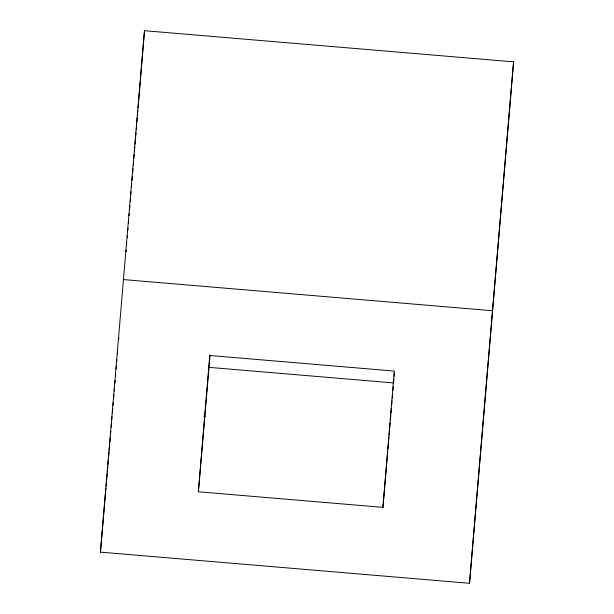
<?xml version="1.0" encoding="UTF-8"?>
<svg xmlns="http://www.w3.org/2000/svg" width="614" height="614" viewBox="0 0 614 614"><rect width="100%" height="100%" fill="white"/><g stroke="black" fill="none" stroke-linecap="round" stroke-linejoin="round"><path stroke-width="0.92" d="M100.427 552.139L144.482 30.7L513.573 61.86L469.518 583.3L100.427 552.139L105.9 488.253M126.054 251.817L126.208 249.913M126.607 245.147L126.768 243.236M127.244 237.518L127.397 235.615M127.881 229.897L128.034 227.986M128.433 223.227L128.671 220.365M129.07 215.598L129.232 213.695M129.623 208.929L129.861 206.066M130.26 201.3L130.498 198.445M130.82 194.63L131.058 191.775M131.45 187.009L131.688 184.146M132.01 180.332L132.325 176.525M132.647 172.711L132.962 168.896M133.276 165.089L133.514 162.226M133.837 158.412L134.151 154.605M134.389 151.742L134.788 146.976M135.026 144.121L135.425 139.355M135.587 137.444L135.978 132.678M136.216 129.823L136.615 125.056M136.853 122.194L137.252 117.427M137.413 115.524L137.805 110.758M138.043 107.903L138.442 103.137M138.603 101.226L140.268 81.217M140.429 79.306L144.482 30.7M198.383 491.783L209.742 355.491L394.288 371.071L382.929 507.364L198.383 491.783L210.08 354.969M393.912 379.122L393.597 382.936L209.044 367.356M394.15 376.267L394.464 372.452M469.518 583.3L513.573 61.86M106.068 486.349L107.128 473.954M107.297 472.043L107.78 466.325M107.949 464.422L108.356 459.648M108.601 456.793L109.008 452.027M109.169 450.116L109.584 445.35M109.829 442.487L110.236 437.721M110.482 434.858L110.804 431.051M111.134 427.237L111.464 423.422M111.71 420.559L112.032 416.745M112.362 412.93L112.684 409.116M113.014 405.301L113.26 402.446M113.59 398.632L113.912 394.817M114.242 391.003L114.488 388.14M114.895 383.374L115.14 380.511M115.547 375.745L115.708 373.842M116.123 369.075L116.368 366.213M116.775 361.446L116.936 359.535M117.427 353.817L117.589 351.906M118.655 339.519L118.817 337.608M382.929 507.364L387.733 451.321M387.894 449.425L388.954 437.076M389.115 435.18L389.606 429.478M389.767 427.582L390.174 422.831M390.42 419.976L390.826 415.233M390.988 413.329L391.394 408.579M391.64 405.731L392.047 400.98M392.292 398.133L392.615 394.334M392.945 390.535L393.267 386.736M123.145 279.554L492.236 310.715M203.702 416.123L205.613 416.284"/></g></svg>
